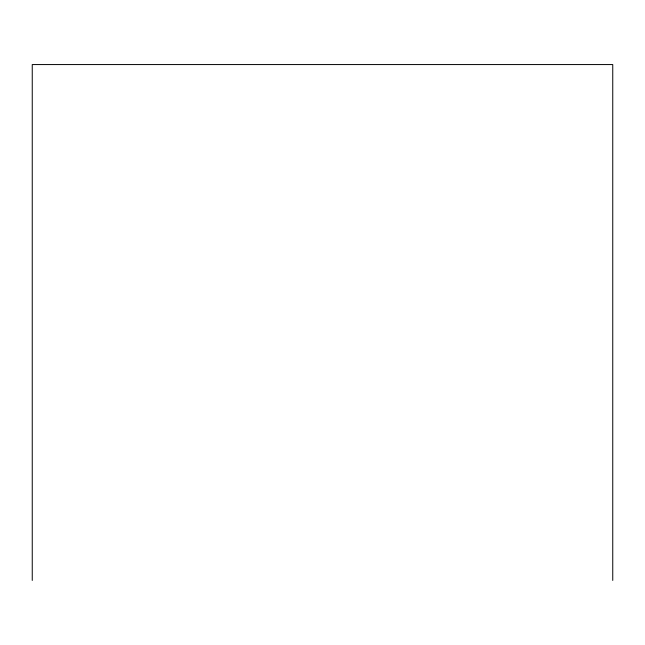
<?xml version="1.0" encoding="UTF-8"?>
<svg xmlns="http://www.w3.org/2000/svg" width="645" height="645" viewBox="0 0 645 645"><rect width="100%" height="100%" fill="white"/><g stroke="black" fill="none" stroke-linecap="round" stroke-linejoin="round"><path stroke-width="0.97" d="M612.75 580.435L612.75 64.564L32.25 64.564L32.25 580.435"/></g></svg>
